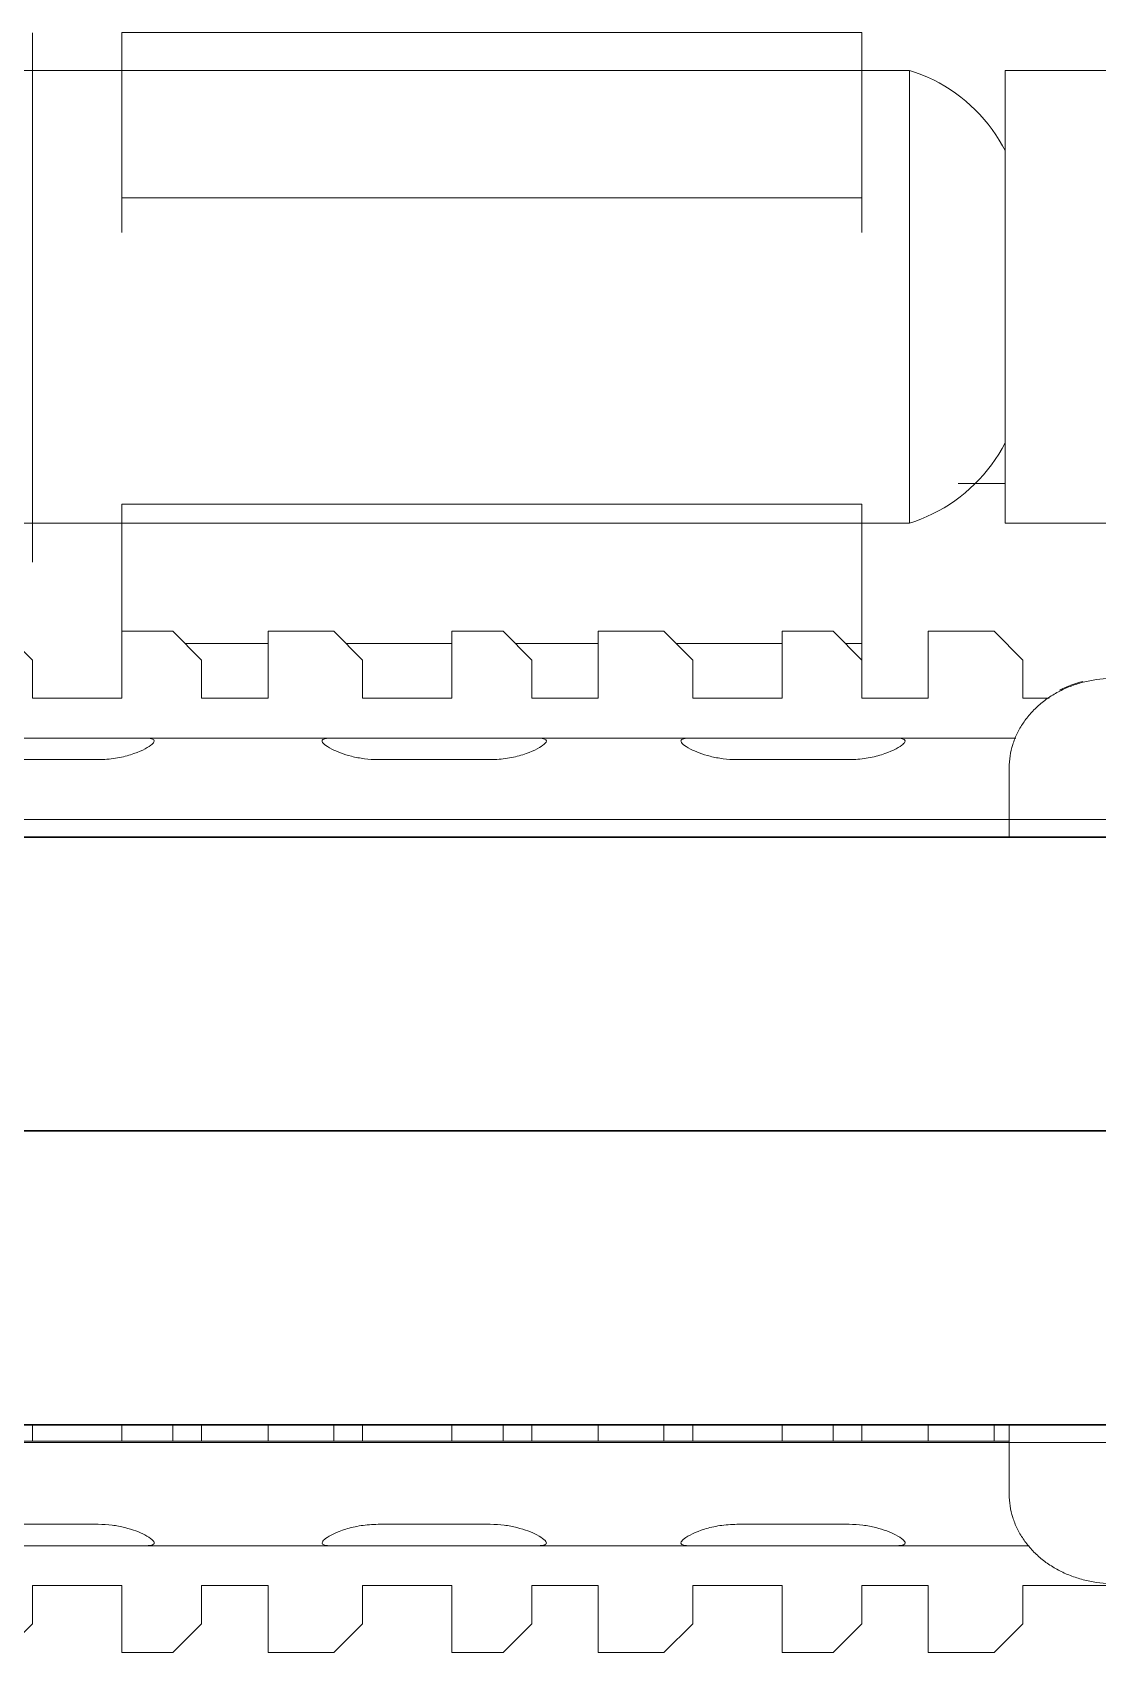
# Model space of a CAD drawing. Header units: inches. Extents: x -10318 to -7858, y -1627 to -453.
# Drawn here: x -8710.249 to -8707.875, y -573.916 to -570.302 of the extents above; entities that cross this region are included whole.
import ezdxf

# ---------------------------------------------------------------- set-up
doc = ezdxf.new("R2010")
doc.units = ezdxf.units.IN
doc.header["$MEASUREMENT"] = 0
doc.layers.add('A-FLOR', color=192, linetype='Continuous', lineweight=18)
doc.layers.add('A-GENM', color=13, linetype='Continuous', lineweight=9)

# ---------------------------------------------------------------- blocks, each defined once
blk = doc.blocks.new('M4_Assault_Rifle_14308 - M4_Assault_Rifle_14308-V7-4-Lower')
at = {"layer": 'A-GENM'}
for p, q in [((3.7902, 1.139), (3.7261, 1.0749)), ((3.937, 1.139), (3.7902, 1.139)), ((3.937, 0.9895), (3.937, 1.139)), ((4.1489, 1.139), (4.0849, 1.0749)), ((4.2628, 1.139), (4.1489, 1.139)), ((4.2628, 0.9895), (4.2628, 1.139)), ((4.5261, 1.139), (4.462, 1.0749)), ((4.6729, 1.139), (4.5261, 1.139)), ((4.6729, 0.9895), (4.6729, 1.139)), ((4.8849, 1.139), (4.8208, 1.0749)), ((4.9987, 1.139), (4.8849, 1.139)), ((4.9987, 0.9895), (4.9987, 1.139)), ((5.262, 1.139), (5.198, 1.0749)), ((5.4088, 1.139), (5.262, 1.139)), ((5.4088, 0.9895), (5.4088, 1.139)), ((5.6208, 1.139), (5.5567, 1.0749)), ((5.7347, 1.139), (5.6208, 1.139)), ((5.7347, 0.9895), (5.7347, 1.139)), ((5.998, 1.139), (5.9339, 1.0749)), ((3.7261, 1.0749), (3.7261, 0.9895)), ((4.0849, 1.0749), (4.0849, 0.9895)), ((4.462, 1.0749), (4.462, 0.9895)), ((4.8208, 1.0749), (4.8208, 0.9895)), ((5.198, 1.0749), (5.198, 0.9895)), ((5.5567, 1.0749), (5.5567, 0.9895)), ((5.9339, 1.0749), (5.9339, 0.9895)), ((3.7261, 0.9895), (3.5268, 0.9895)), ((4.0849, 0.9895), (3.937, 0.9895)), ((4.462, 0.9895), (4.2628, 0.9895)), ((4.8208, 0.9895), (4.6729, 0.9895)), ((5.198, 0.9895), (4.9987, 0.9895)), ((5.5567, 0.9895), (5.4088, 0.9895)), ((5.9339, 0.9895), (5.7347, 0.9895)), ((4.0127, 0.9007), (3.7117, 0.9007)), ((4.0127, 0.9007), (4.1135, 0.9007)), ((4.1135, 0.9007), (4.3635, 0.9007)), ((4.3635, 0.9007), (4.4642, 0.9007)), ((4.8125, 0.9007), (4.4642, 0.9007)), ((4.8125, 0.9007), (4.9132, 0.9007)), ((4.9132, 0.9007), (5.1632, 0.9007)), ((5.1632, 0.9007), (5.264, 0.9007)), ((5.6865, 0.9007), (5.264, 0.9007)), ((5.6865, 0.9007), (5.7872, 0.9007)), ((5.7872, 0.9007), (6.0372, 0.9007)), ((4.3635, 0.8528), (4.1135, 0.8528)), ((5.1632, 0.8528), (4.9132, 0.8528)), ((6.0372, 0.8528), (5.7872, 0.8528)), ((3.7564, 0.6673), (3.7902, 0.6673)), ((3.7902, 0.6673), (3.937, 0.6673)), ((3.7902, 0.6673), (3.7902, 0.6307)), ((3.937, 0.6673), (4.0849, 0.6673)), ((3.937, 0.6673), (3.937, 0.6307)), ((4.0849, 0.6673), (4.1489, 0.6673)), ((4.0849, 0.6673), (4.0849, 0.6307)), ((4.1489, 0.6673), (4.2628, 0.6673)), ((4.1489, 0.6673), (4.1489, 0.6307)), ((4.2628, 0.6673), (4.462, 0.6673)), ((4.2628, 0.6673), (4.2628, 0.6307)), ((4.462, 0.6673), (4.5261, 0.6673)), ((4.462, 0.6673), (4.462, 0.6307)), ((4.5261, 0.6673), (4.6729, 0.6673)), ((4.5261, 0.6673), (4.5261, 0.6307)), ((4.6729, 0.6673), (4.8208, 0.6673)), ((4.6729, 0.6673), (4.6729, 0.6307)), ((4.8208, 0.6673), (4.8849, 0.6673)), ((4.8208, 0.6673), (4.8208, 0.6307)), ((4.8849, 0.6673), (4.9987, 0.6673)), ((4.8849, 0.6673), (4.8849, 0.6307)), ((4.9987, 0.6673), (5.198, 0.6673)), ((4.9987, 0.6673), (4.9987, 0.6307)), ((5.198, 0.6673), (5.262, 0.6673)), ((5.198, 0.6673), (5.198, 0.6307)), ((5.262, 0.6673), (5.4088, 0.6673)), ((5.262, 0.6673), (5.262, 0.6307)), ((5.4088, 0.6673), (5.5567, 0.6673)), ((5.4088, 0.6673), (5.4088, 0.6307)), ((5.5567, 0.6673), (5.6208, 0.6673)), ((5.5567, 0.6673), (5.5567, 0.6307)), ((5.6208, 0.6673), (5.7347, 0.6673)), ((5.6208, 0.6673), (5.6208, 0.6307)), ((5.7347, 0.6673), (5.9339, 0.6673)), ((5.7347, 0.6673), (5.7347, 0.6307)), ((5.9339, 0.6673), (5.998, 0.6673)), ((5.9339, 0.6673), (5.9339, 0.6307)), ((4.1135, -0.8528), (4.3635, -0.8528)), ((4.9132, -0.8528), (5.1632, -0.8528)), ((5.7872, -0.8528), (6.0372, -0.8528)), ((3.7416, -0.9007), (4.0127, -0.9007)), ((4.1135, -0.9007), (4.0127, -0.9007)), ((4.3635, -0.9007), (4.1135, -0.9007)), ((4.4642, -0.9007), (4.3635, -0.9007)), ((4.4642, -0.9007), (4.8125, -0.9007)), ((4.9132, -0.9007), (4.8125, -0.9007)), ((5.1632, -0.9007), (4.9132, -0.9007)), ((5.264, -0.9007), (5.1632, -0.9007)), ((5.264, -0.9007), (5.6865, -0.9007)), ((5.7872, -0.9007), (5.6865, -0.9007)), ((6.0372, -0.9007), (5.7872, -0.9007)), ((3.6673, -0.9895), (3.7261, -0.9895)), ((3.7261, -0.9895), (3.7261, -1.0749)), ((3.937, -1.139), (3.937, -0.9895)), ((3.937, -0.9895), (4.0849, -0.9895)), ((4.0849, -0.9895), (4.0849, -1.0749)), ((4.2628, -1.139), (4.2628, -0.9895)), ((4.2628, -0.9895), (4.462, -0.9895)), ((4.462, -0.9895), (4.462, -1.0749)), ((4.6729, -1.139), (4.6729, -0.9895)), ((4.6729, -0.9895), (4.8208, -0.9895)), ((4.8208, -0.9895), (4.8208, -1.0749)), ((4.9987, -1.139), (4.9987, -0.9895)), ((4.9987, -0.9895), (5.198, -0.9895)), ((5.198, -0.9895), (5.198, -1.0749)), ((5.4088, -1.139), (5.4088, -0.9895)), ((5.4088, -0.9895), (5.5567, -0.9895)), ((5.5567, -0.9895), (5.5567, -1.0749)), ((5.7347, -1.139), (5.7347, -0.9895)), ((5.7347, -0.9895), (5.9339, -0.9895)), ((5.9339, -0.9895), (5.9339, -1.0749)), ((3.7261, -1.0749), (3.7902, -1.139)), ((4.0849, -1.0749), (4.1489, -1.139)), ((4.0849, -1.1114), (4.0849, -1.0749)), ((4.462, -1.0749), (4.5261, -1.139)), ((4.8208, -1.0749), (4.8849, -1.139)), ((5.198, -1.0749), (5.262, -1.139)), ((5.5567, -1.0749), (5.6208, -1.139)), ((5.9339, -1.0749), (5.998, -1.139)), ((4.0849, -1.4222), (4.0849, -1.1114)), ((4.1213, -1.1114), (4.0849, -1.1114)), ((4.4985, -1.1114), (4.2628, -1.1114)), ((4.8573, -1.1114), (4.6729, -1.1114)), ((5.2345, -1.1114), (4.9987, -1.1114)), ((5.5932, -1.1114), (5.4088, -1.1114)), ((3.7902, -1.139), (3.937, -1.139)), ((4.1489, -1.139), (4.2628, -1.139)), ((4.5261, -1.139), (4.6729, -1.139)), ((4.8849, -1.139), (4.9987, -1.139)), ((5.262, -1.139), (5.4088, -1.139)), ((5.6208, -1.139), (5.7347, -1.139)), ((5.7347, -1.139), (5.7347, -1.4222)), ((5.9339, -1.8836), (5.9339, -1.2932)), ((3.7656, -1.3803), (3.4333, -1.3803)), ((3.7656, -1.3803), (3.7656, -1.8851)), ((7.0186, -1.3803), (3.9787, -1.3803)), ((3.9787, -1.3803), (3.9787, -1.8851)), ((5.7347, -1.4222), (4.0849, -1.4222)), ((3.7656, -1.8851), (3.7656, -2.3899)), ((3.9787, -1.8851), (3.9787, -2.3899)), ((5.9339, -2.4741), (5.9339, -1.8836)), ((4.0849, -2.1057), (4.0849, -2.0282)), ((5.7347, -2.0282), (5.7347, -2.1057)), ((4.0849, -2.1057), (4.0849, -2.4747)), ((5.7347, -2.1057), (4.0849, -2.1057)), ((5.7347, -2.4747), (5.7347, -2.1057)), ((3.4333, -2.3899), (3.7656, -2.3899)), ((3.9787, -2.3899), (7.0186, -2.3899)), ((4.0849, -2.4747), (5.7347, -2.4747))]:
    blk.add_line(p, q, dxfattribs=at)
at = {"layer": 'A-GENM', "flags": 128}
for points in [[(3.7656, -1.5592), (3.7724, -1.5466), (3.7798, -1.5342), (3.7876, -1.5221), (3.7959, -1.5104), (3.8047, -1.499), (3.8139, -1.4879), (3.8236, -1.4772), (3.8336, -1.467), (3.8441, -1.4571), (3.855, -1.4477), (3.8662, -1.4387), (3.8778, -1.4301), (3.8897, -1.4221), (3.9019, -1.4145), (3.9145, -1.4074), (3.9272, -1.4008), (3.9403, -1.3947), (3.9536, -1.3892), (3.9671, -1.3842), (3.9787, -1.3803)], [(3.9787, -2.3899), (3.9651, -2.3854), (3.9516, -2.3803), (3.9384, -2.3747), (3.9254, -2.3686), (3.9126, -2.3619), (3.9001, -2.3547), (3.8879, -2.3471), (3.8761, -2.3389), (3.8645, -2.3303), (3.8534, -2.3213), (3.8425, -2.3118), (3.8321, -2.3019), (3.8221, -2.2915), (3.8125, -2.2808), (3.8034, -2.2697), (3.7947, -2.2582), (3.7864, -2.2464), (3.7787, -2.2343), (3.7714, -2.2219), (3.7656, -2.2111)]]:
    blk.add_lwpolyline(points, dxfattribs=at)
at = {"layer": 'A-GENM'}
for points, knots in [([(4.1135, 0.8528), (4.1028, 0.8529), (4.0824, 0.8541), (4.0534, 0.8597), (4.0286, 0.8676), (4.0072, 0.8771), (3.992, 0.887), (3.9865, 0.8952), (3.993, 0.8999), (4.0049, 0.9007), (4.0127, 0.9007)], [0, 0, 0, 0, 0.111111, 0.222222, 0.333333, 0.444444, 0.583333, 0.722222, 0.861111, 1, 1, 1, 1]), ([(4.4642, 0.9007), (4.4705, 0.9007), (4.4805, 0.9002), (4.4886, 0.8973), (4.4889, 0.8921), (4.4783, 0.8813), (4.4522, 0.8681), (4.4197, 0.8591), (4.3957, 0.8544), (4.3767, 0.8529), (4.3635, 0.8528)], [0, 0, 0, 0, 0.111111, 0.222222, 0.333333, 0.444444, 0.722222, 0.791667, 0.861111, 1, 1, 1, 1]), ([(4.9132, 0.8528), (4.9026, 0.8529), (4.8822, 0.8541), (4.8532, 0.8597), (4.8284, 0.8676), (4.807, 0.8771), (4.7918, 0.887), (4.7862, 0.8952), (4.7928, 0.8999), (4.8047, 0.9007), (4.8125, 0.9007)], [0, 0, 0, 0, 0.111111, 0.222222, 0.333333, 0.444444, 0.583333, 0.722222, 0.861111, 1, 1, 1, 1]), ([(5.264, 0.9007), (5.2703, 0.9007), (5.2803, 0.9002), (5.2884, 0.8973), (5.2887, 0.8921), (5.2781, 0.8813), (5.252, 0.8681), (5.2195, 0.8591), (5.1955, 0.8544), (5.1765, 0.8529), (5.1632, 0.8528)], [0, 0, 0, 0, 0.111111, 0.222222, 0.333333, 0.444444, 0.722222, 0.791667, 0.861111, 1, 1, 1, 1]), ([(5.7872, 0.8528), (5.7766, 0.8529), (5.7562, 0.8541), (5.7272, 0.8597), (5.7024, 0.8676), (5.681, 0.8771), (5.6658, 0.887), (5.6603, 0.8952), (5.6668, 0.8999), (5.6787, 0.9007), (5.6865, 0.9007)], [0, 0, 0, 0, 0.111111, 0.222222, 0.333333, 0.444444, 0.583333, 0.722222, 0.861111, 1, 1, 1, 1]), ([(4.0127, -0.9007), (4.0064, -0.9007), (3.9964, -0.9002), (3.9883, -0.8973), (3.988, -0.8921), (3.9986, -0.8813), (4.0247, -0.8681), (4.0572, -0.8591), (4.0812, -0.8544), (4.1002, -0.8529), (4.1135, -0.8528)], [0, 0, 0, 0, 0.111111, 0.222222, 0.333333, 0.444444, 0.722222, 0.791667, 0.861111, 1, 1, 1, 1]), ([(4.3635, -0.8528), (4.3741, -0.8529), (4.3945, -0.8541), (4.4235, -0.8597), (4.4483, -0.8676), (4.4697, -0.8771), (4.4849, -0.887), (4.4904, -0.8952), (4.4839, -0.8999), (4.472, -0.9007), (4.4642, -0.9007)], [0, 0, 0, 0, 0.111111, 0.222222, 0.333333, 0.444444, 0.583333, 0.722222, 0.861111, 1, 1, 1, 1]), ([(4.8125, -0.9007), (4.8062, -0.9007), (4.7961, -0.9002), (4.7881, -0.8973), (4.7878, -0.8921), (4.7984, -0.8813), (4.8245, -0.8681), (4.857, -0.8591), (4.8809, -0.8544), (4.8999, -0.8529), (4.9132, -0.8528)], [0, 0, 0, 0, 0.111111, 0.222222, 0.333333, 0.444444, 0.722222, 0.791667, 0.861111, 1, 1, 1, 1]), ([(5.1632, -0.8528), (5.1739, -0.8529), (5.1943, -0.8541), (5.2233, -0.8597), (5.248, -0.8676), (5.2694, -0.8771), (5.2847, -0.887), (5.2902, -0.8952), (5.2837, -0.8999), (5.2718, -0.9007), (5.264, -0.9007)], [0, 0, 0, 0, 0.111111, 0.222222, 0.333333, 0.444444, 0.583333, 0.722222, 0.861111, 1, 1, 1, 1]), ([(5.6865, -0.9007), (5.6802, -0.9007), (5.6702, -0.9002), (5.6621, -0.8973), (5.6618, -0.8921), (5.6724, -0.8813), (5.6985, -0.8681), (5.731, -0.8591), (5.755, -0.8544), (5.774, -0.8529), (5.7872, -0.8528)], [0, 0, 0, 0, 0.111111, 0.222222, 0.333333, 0.444444, 0.722222, 0.791667, 0.861111, 1, 1, 1, 1])]:
    blk.add_open_spline(points, degree=3, knots=knots, dxfattribs=at)
blk = doc.blocks.new('Plasma_Rifle_Gun_19964 - Plasma_Rifle_Gun_19964-V8-4-Lower')
at = {"layer": 'A-GENM'}
for p, q in [((24.8839, 0.8104), (24.8839, 0.6552)), ((28.9564, 0.6948), (23.7321, 0.6948)), ((24.8839, -0.6552), (24.8839, -0.8104)), ((23.7321, -0.6948), (28.9564, -0.6948))]:
    blk.add_line(p, q, dxfattribs=at)
at = {"layer": 'A-GENM', "lineweight": 30}
for p, q in [((28.9564, 0.6552), (23.7321, 0.6552)), ((29.5176, 0), (21.7544, 0)), ((21.7544, 0), (29.5176, 0)), ((23.7321, -0.6552), (28.9564, -0.6552))]:
    blk.add_line(p, q, dxfattribs=at)
at = {"layer": 'A-GENM'}
for points, knots in [([(24.6518, 1.0094), (24.6721, 1.0094), (24.7024, 1.006), (24.7409, 0.9948), (24.7636, 0.9852), (24.7808, 0.976), (24.7973, 0.9659), (24.8126, 0.9544), (24.8264, 0.9417), (24.8393, 0.9283), (24.8534, 0.9102), (24.8668, 0.8868), (24.8799, 0.8538), (24.8839, 0.8278), (24.8839, 0.8104)], [0, 0, 0, 0, 0.166667, 0.25, 0.333333, 0.375, 0.416667, 0.5, 0.541667, 0.583333, 0.666667, 0.75, 0.833333, 1, 1, 1, 1]), ([(24.8839, -0.8104), (24.8839, -0.8278), (24.8799, -0.8538), (24.8668, -0.8868), (24.8534, -0.9102), (24.8393, -0.9283), (24.8264, -0.9417), (24.8126, -0.9544), (24.7935, -0.9687), (24.7724, -0.9808), (24.7545, -0.989), (24.7361, -0.9962), (24.7024, -1.006), (24.6721, -1.0094), (24.6518, -1.0094)], [0, 0, 0, 0, 0.166667, 0.25, 0.333333, 0.416667, 0.458333, 0.5, 0.583333, 0.666667, 0.708333, 0.75, 0.833333, 1, 1, 1, 1])]:
    blk.add_open_spline(points, degree=3, knots=knots, dxfattribs=at)
blk.add_open_spline([(24.7718, -0.9828), (24.7555, -0.9914), (24.7379, -0.9981), (24.7197, -1.0026)], degree=3, dxfattribs=at)

msp = doc.modelspace()

# ---------------------------------------------------------------- linework, layer by layer
at = {"layer": 'A-FLOR'}
msp.add_line((-8708.0808, -571.3081), (-8708.1853, -571.3081), dxfattribs=at)

# ---------------------------------------------------------------- block references
at = {"layer": 'A-GENM', "rotation": 180}
for name, p in [('M4_Assault_Rifle_14308 - M4_Assault_Rifle_14308-V7-4-Lower', (-8704.3152, -572.7769)), ('Plasma_Rifle_Gun_19964 - Plasma_Rifle_Gun_19964-V8-4-Lower', (-8683.1878, -572.7524))]:
    msp.add_blockref(name, p, dxfattribs=at)

doc.saveas('drawing.dxf')
